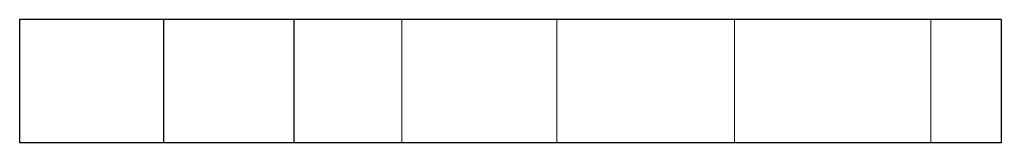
# Model space of a CAD drawing. Header units: inches. Extents: x 6 to 477, y 6 to 65.
import ezdxf

# ---------------------------------------------------------------- set-up
doc = ezdxf.new("R2010")
doc.units = ezdxf.units.IN
doc.header["$MEASUREMENT"] = 0
doc.layers.add('Title Block', color=7, linetype='Continuous')

msp = doc.modelspace()

# ---------------------------------------------------------------- linework, layer by layer
at = {"layer": 'Title Block'}
for p, q in [((74.98, 64.91), (74.98, 6)), ((137.55, 64.91), (137.55, 6))]:
    msp.add_line(p, q, dxfattribs=at)
at = {"layer": 'Title Block', "lineweight": 5}
for p, q in [((189.48, 64.91), (189.48, 6)), ((263.74, 64.91), (263.74, 6)), ((349.11, 64.91), (349.11, 6)), ((443.34, 64.91), (443.34, 6))]:
    msp.add_line(p, q, dxfattribs=at)
at = {"layer": 'Title Block', "lineweight": -3}
msp.add_lwpolyline([(477.14, 64.91), (6, 64.91), (6, 6), (477.14, 6)], close=True, dxfattribs=at)

doc.saveas('drawing.dxf')
